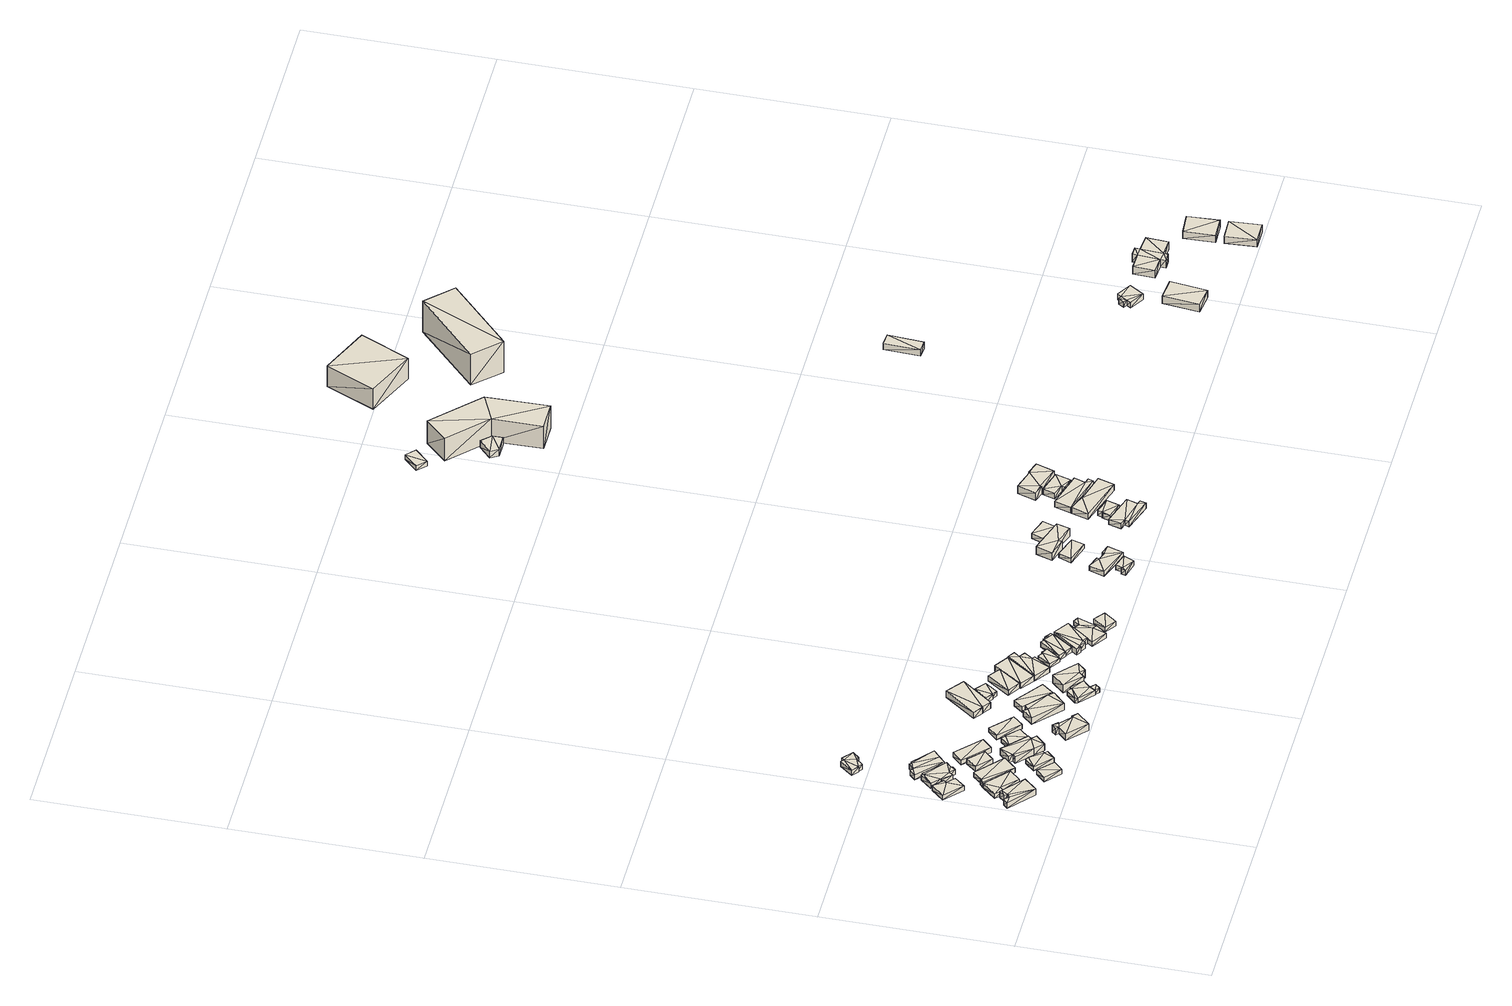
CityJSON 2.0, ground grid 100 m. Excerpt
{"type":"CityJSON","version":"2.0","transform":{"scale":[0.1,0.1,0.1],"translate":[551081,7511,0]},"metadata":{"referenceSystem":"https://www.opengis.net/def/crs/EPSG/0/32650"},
"CityObjects":{
"building1":{"type":"Building","attributes":{"level_0":50,"level_1":0,"uuid_bgn":"143"},"geometry":[{"type":"Solid","lod":"1","boundaries":[[[[0,1,2]],[[1,3,4]],[[0,3,1]],[[3,5,4]],[[6,0,2]],[[6,7,0]],[[7,6,8]],[[9,10,11]],[[10,12,13]],[[9,12,10]],[[12,14,13]],[[15,9,11]],[[15,16,9]],[[16,15,17]],[[4,5,13]],[[5,14,13]],[[5,3,14]],[[3,12,14]],[[3,0,12]],[[0,9,12]],[[0,7,9]],[[7,16,9]],[[7,8,16]],[[8,17,16]],[[8,6,17]],[[6,15,17]],[[6,2,15]],[[2,11,15]],[[2,1,11]],[[1,10,11]],[[1,4,10]],[[4,13,10]]]],"semantics":{"surfaces":[{"type":"RoofSurface"},{"type":"GroundSurface"},{"type":"WallSurface"}],"values":[[0,1,2,2,2,2,2,2,2,2,2,2,2,2,2,2,2,2,2,2,2,2,2,2,2,2,2,2,2,2,2,2]]}}]},
"building2":{"type":"Building","attributes":{"level_0":105,"level_1":0,"uuid_bgn":"193"},"geometry":[{"type":"Solid","lod":"1","boundaries":[[[[18,19,20]],[[21,18,20]],[[18,21,22]],[[18,23,19]],[[24,25,26]],[[27,24,26]],[[24,27,28]],[[24,29,25]],[[20,19,26]],[[19,25,26]],[[19,23,25]],[[23,29,25]],[[23,18,29]],[[18,24,29]],[[18,22,24]],[[22,28,24]],[[22,21,28]],[[21,27,28]],[[21,20,27]],[[20,26,27]]]],"semantics":{"surfaces":[{"type":"RoofSurface"},{"type":"GroundSurface"},{"type":"WallSurface"}],"values":[[0,1,2,2,2,2,2,2,2,2,2,2,2,2,2,2,2,2,2,2]]}}]},
"building3":{"type":"Building","attributes":{"level_0":51,"level_1":0,"uuid_bgn":"144"},"geometry":[{"type":"Solid","lod":"1","boundaries":[[[[30,31,32]],[[31,30,33]],[[30,34,33]],[[35,30,32]],[[36,37,38]],[[37,36,39]],[[36,40,39]],[[41,36,38]],[[32,31,38]],[[31,37,38]],[[31,33,37]],[[33,39,37]],[[33,34,39]],[[34,40,39]],[[34,30,40]],[[30,36,40]],[[30,35,36]],[[35,41,36]],[[35,32,41]],[[32,38,41]]]],"semantics":{"surfaces":[{"type":"RoofSurface"},{"type":"GroundSurface"},{"type":"WallSurface"}],"values":[[0,1,2,2,2,2,2,2,2,2,2,2,2,2,2,2,2,2,2,2]]}}]},
"building4":{"type":"Building","attributes":{"level_0":60,"level_1":0,"uuid_bgn":"152"},"geometry":[{"type":"Solid","lod":"1","boundaries":[[[[42,43,44]],[[43,42,45]],[[46,47,48]],[[47,46,49]],[[44,43,48]],[[43,47,48]],[[43,45,47]],[[45,49,47]],[[45,42,49]],[[42,46,49]],[[42,44,46]],[[44,48,46]]]],"semantics":{"surfaces":[{"type":"RoofSurface"},{"type":"GroundSurface"},{"type":"WallSurface"}],"values":[[0,1,2,2,2,2,2,2,2,2,2,2]]}}]},
"building5":{"type":"Building","attributes":{"level_0":106,"level_1":0,"uuid_bgn":"194"},"geometry":[{"type":"Solid","lod":"1","boundaries":[[[[50,51,52]],[[53,50,52]],[[54,50,55]],[[50,56,55]],[[56,50,53]],[[57,56,53]],[[58,56,59]],[[60,58,59]],[[56,58,55]],[[61,57,53]],[[62,63,64]],[[65,62,64]],[[66,62,67]],[[62,68,67]],[[68,62,65]],[[69,68,65]],[[70,68,71]],[[72,70,71]],[[68,70,67]],[[73,69,65]],[[52,51,64]],[[51,63,64]],[[51,50,63]],[[50,62,63]],[[50,54,62]],[[54,66,62]],[[54,55,66]],[[55,67,66]],[[55,58,67]],[[58,70,67]],[[58,60,70]],[[60,72,70]],[[60,59,72]],[[59,71,72]],[[59,56,71]],[[56,68,71]],[[56,57,68]],[[57,69,68]],[[57,61,69]],[[61,73,69]],[[61,53,73]],[[53,65,73]],[[53,52,65]],[[52,64,65]]]],"semantics":{"surfaces":[{"type":"RoofSurface"},{"type":"GroundSurface"},{"type":"WallSurface"}],"values":[[0,1,2,2,2,2,2,2,2,2,2,2,2,2,2,2,2,2,2,2,2,2,2,2,2,2,2,2,2,2,2,2,2,2,2,2,2,2,2,2,2,2,2,2]]}}]},
"building6":{"type":"Building","attributes":{"level_0":52,"level_1":0,"uuid_bgn":"145"},"geometry":[{"type":"Solid","lod":"1","boundaries":[[[[74,75,76]],[[75,74,77]],[[78,75,77]],[[75,79,76]],[[80,81,82]],[[81,80,83]],[[84,81,83]],[[81,85,82]],[[76,79,82]],[[79,85,82]],[[79,75,85]],[[75,81,85]],[[75,78,81]],[[78,84,81]],[[78,77,84]],[[77,83,84]],[[77,74,83]],[[74,80,83]],[[74,76,80]],[[76,82,80]]]],"semantics":{"surfaces":[{"type":"RoofSurface"},{"type":"GroundSurface"},{"type":"WallSurface"}],"values":[[0,1,2,2,2,2,2,2,2,2,2,2,2,2,2,2,2,2,2,2]]}}]},
"building7":{"type":"Building","attributes":{"level_0":107,"level_1":0,"uuid_bgn":"195"},"geometry":[{"type":"Solid","lod":"1","boundaries":[[[[86,87,88]],[[89,90,91]],[[90,87,86]],[[87,90,89]],[[92,89,91]],[[93,87,89]],[[87,94,88]],[[95,96,97]],[[98,99,100]],[[99,96,95]],[[96,99,98]],[[101,98,100]],[[102,96,98]],[[96,103,97]],[[88,94,97]],[[94,103,97]],[[94,87,103]],[[87,96,103]],[[87,93,96]],[[93,102,96]],[[93,89,102]],[[89,98,102]],[[89,92,98]],[[92,101,98]],[[92,91,101]],[[91,100,101]],[[91,90,100]],[[90,99,100]],[[90,86,99]],[[86,95,99]],[[86,88,95]],[[88,97,95]]]],"semantics":{"surfaces":[{"type":"RoofSurface"},{"type":"GroundSurface"},{"type":"WallSurface"}],"values":[[0,1,2,2,2,2,2,2,2,2,2,2,2,2,2,2,2,2,2,2,2,2,2,2,2,2,2,2,2,2,2,2]]}}]},
"building8":{"type":"Building","attributes":{"level_0":61,"level_1":0,"uuid_bgn":"153"},"geometry":[{"type":"Solid","lod":"1","boundaries":[[[[104,105,106]],[[105,104,107]],[[108,109,105]],[[109,110,106]],[[105,109,106]],[[111,112,113]],[[112,111,114]],[[115,116,112]],[[116,117,113]],[[112,116,113]],[[106,110,113]],[[110,117,113]],[[110,109,117]],[[109,116,117]],[[109,108,116]],[[108,115,116]],[[108,105,115]],[[105,112,115]],[[105,107,112]],[[107,114,112]],[[107,104,114]],[[104,111,114]],[[104,106,111]],[[106,113,111]]]],"semantics":{"surfaces":[{"type":"RoofSurface"},{"type":"GroundSurface"},{"type":"WallSurface"}],"values":[[0,1,2,2,2,2,2,2,2,2,2,2,2,2,2,2,2,2,2,2,2,2,2,2]]}}]},
"building9":{"type":"Building","attributes":{"level_0":83,"level_1":0,"uuid_bgn":"173"},"geometry":[{"type":"Solid","lod":"1","boundaries":[[[[118,119,120]],[[121,118,120]],[[122,123,124]],[[125,122,124]],[[120,119,124]],[[119,123,124]],[[119,118,123]],[[118,122,123]],[[118,121,122]],[[121,125,122]],[[121,120,125]],[[120,124,125]]]],"semantics":{"surfaces":[{"type":"RoofSurface"},{"type":"GroundSurface"},{"type":"WallSurface"}],"values":[[0,1,2,2,2,2,2,2,2,2,2,2]]}}]},
"building10":{"type":"Building","attributes":{"level_0":130,"level_1":0,"uuid_bgn":"215"},"geometry":[{"type":"Solid","lod":"1","boundaries":[[[[126,127,128]],[[127,129,128]],[[127,130,131]],[[129,132,128]],[[127,133,129]],[[133,127,131]],[[134,133,131]],[[133,135,129]],[[136,137,138]],[[137,139,138]],[[137,140,141]],[[139,142,138]],[[137,143,139]],[[143,137,141]],[[144,143,141]],[[143,145,139]],[[131,130,141]],[[130,140,141]],[[130,127,140]],[[127,137,140]],[[127,126,137]],[[126,136,137]],[[126,128,136]],[[128,138,136]],[[128,132,138]],[[132,142,138]],[[132,129,142]],[[129,139,142]],[[129,135,139]],[[135,145,139]],[[135,133,145]],[[133,143,145]],[[133,134,143]],[[134,144,143]],[[134,131,144]],[[131,141,144]]]],"semantics":{"surfaces":[{"type":"RoofSurface"},{"type":"GroundSurface"},{"type":"WallSurface"}],"values":[[0,1,2,2,2,2,2,2,2,2,2,2,2,2,2,2,2,2,2,2,2,2,2,2,2,2,2,2,2,2,2,2,2,2,2,2]]}}]},
"building11":{"type":"Building","attributes":{"level_0":62,"level_1":0,"uuid_bgn":"154"},"geometry":[{"type":"Solid","lod":"1","boundaries":[[[[146,147,148]],[[146,149,150]],[[146,151,147]],[[152,146,150]],[[152,151,146]],[[152,150,153]],[[152,154,151]],[[155,156,157]],[[155,158,159]],[[155,160,156]],[[161,155,159]],[[161,160,155]],[[161,159,162]],[[161,163,160]],[[153,150,162]],[[150,159,162]],[[150,149,159]],[[149,158,159]],[[149,146,158]],[[146,155,158]],[[146,148,155]],[[148,157,155]],[[148,147,157]],[[147,156,157]],[[147,151,156]],[[151,160,156]],[[151,154,160]],[[154,163,160]],[[154,152,163]],[[152,161,163]],[[152,153,161]],[[153,162,161]]]],"semantics":{"surfaces":[{"type":"RoofSurface"},{"type":"GroundSurface"},{"type":"WallSurface"}],"values":[[0,1,2,2,2,2,2,2,2,2,2,2,2,2,2,2,2,2,2,2,2,2,2,2,2,2,2,2,2,2,2,2]]}}]},
"building12":{"type":"Building","attributes":{"level_0":84,"level_1":0,"uuid_bgn":"174"},"geometry":[{"type":"Solid","lod":"1","boundaries":[[[[164,165,166]],[[165,167,166]],[[168,169,170]],[[169,171,170]],[[166,167,170]],[[167,171,170]],[[167,165,171]],[[165,169,171]],[[165,164,169]],[[164,168,169]],[[164,166,168]],[[166,170,168]]]],"semantics":{"surfaces":[{"type":"RoofSurface"},{"type":"GroundSurface"},{"type":"WallSurface"}],"values":[[0,1,2,2,2,2,2,2,2,2,2,2]]}}]},
"building13":{"type":"Building","attributes":{"level_0":85,"level_1":0,"uuid_bgn":"175"},"geometry":[{"type":"Solid","lod":"1","boundaries":[[[[172,173,174]],[[173,172,175]],[[173,176,174]],[[177,173,175]],[[178,179,180]],[[179,178,181]],[[179,182,180]],[[183,179,181]],[[174,176,180]],[[176,182,180]],[[176,173,182]],[[173,179,182]],[[173,177,179]],[[177,183,179]],[[177,175,183]],[[175,181,183]],[[175,172,181]],[[172,178,181]],[[172,174,178]],[[174,180,178]]]],"semantics":{"surfaces":[{"type":"RoofSurface"},{"type":"GroundSurface"},{"type":"WallSurface"}],"values":[[0,1,2,2,2,2,2,2,2,2,2,2,2,2,2,2,2,2,2,2]]}}]},
"building14":{"type":"Building","attributes":{"level_0":55,"level_1":0,"uuid_bgn":"148"},"geometry":[{"type":"Solid","lod":"1","boundaries":[[[[184,185,186]],[[187,184,186]],[[185,188,186]],[[184,189,185]],[[189,184,190]],[[191,189,190]],[[189,191,192]],[[193,189,192]],[[194,195,196]],[[197,194,196]],[[195,198,196]],[[194,199,195]],[[199,194,200]],[[201,199,200]],[[199,201,202]],[[203,199,202]],[[190,184,200]],[[184,194,200]],[[184,187,194]],[[187,197,194]],[[187,186,197]],[[186,196,197]],[[186,188,196]],[[188,198,196]],[[188,185,198]],[[185,195,198]],[[185,189,195]],[[189,199,195]],[[189,193,199]],[[193,203,199]],[[193,192,203]],[[192,202,203]],[[192,191,202]],[[191,201,202]],[[191,190,201]],[[190,200,201]]]],"semantics":{"surfaces":[{"type":"RoofSurface"},{"type":"GroundSurface"},{"type":"WallSurface"}],"values":[[0,1,2,2,2,2,2,2,2,2,2,2,2,2,2,2,2,2,2,2,2,2,2,2,2,2,2,2,2,2,2,2,2,2,2,2]]}}]},
"building15":{"type":"Building","attributes":{"level_0":86,"level_1":0,"uuid_bgn":"176"},"geometry":[{"type":"Solid","lod":"1","boundaries":[[[[204,205,206]],[[205,207,206]],[[208,209,210]],[[209,211,210]],[[206,207,210]],[[207,211,210]],[[207,205,211]],[[205,209,211]],[[205,204,209]],[[204,208,209]],[[204,206,208]],[[206,210,208]]]],"semantics":{"surfaces":[{"type":"RoofSurface"},{"type":"GroundSurface"},{"type":"WallSurface"}],"values":[[0,1,2,2,2,2,2,2,2,2,2,2]]}}]},
"building16":{"type":"Building","attributes":{"level_0":56,"level_1":0,"uuid_bgn":"149"},"geometry":[{"type":"Solid","lod":"1","boundaries":[[[[212,213,214]],[[215,212,216]],[[215,213,212]],[[215,217,213]],[[213,218,214]],[[219,220,221]],[[222,219,223]],[[222,220,219]],[[222,224,220]],[[220,225,221]],[[214,218,221]],[[218,225,221]],[[218,213,225]],[[213,220,225]],[[213,217,220]],[[217,224,220]],[[217,215,224]],[[215,222,224]],[[215,216,222]],[[216,223,222]],[[216,212,223]],[[212,219,223]],[[212,214,219]],[[214,221,219]]]],"semantics":{"surfaces":[{"type":"RoofSurface"},{"type":"GroundSurface"},{"type":"WallSurface"}],"values":[[0,1,2,2,2,2,2,2,2,2,2,2,2,2,2,2,2,2,2,2,2,2,2,2]]}}]},
"building17":{"type":"Building","attributes":{"level_0":58,"level_1":0,"uuid_bgn":"150"},"geometry":[{"type":"Solid","lod":"1","boundaries":[[[[226,227,228]],[[227,226,229]],[[230,231,232]],[[231,230,233]],[[228,227,232]],[[227,231,232]],[[227,229,231]],[[229,233,231]],[[229,226,233]],[[226,230,233]],[[226,228,230]],[[228,232,230]]]],"semantics":{"surfaces":[{"type":"RoofSurface"},{"type":"GroundSurface"},{"type":"WallSurface"}],"values":[[0,1,2,2,2,2,2,2,2,2,2,2]]}}]},
"building18":{"type":"Building","attributes":{"level_0":237,"level_1":0,"uuid_bgn":"89"},"geometry":[{"type":"Solid","lod":"1","boundaries":[[[[234,235,236]],[[235,234,237]],[[234,238,237]],[[239,234,236]],[[240,241,242]],[[241,240,243]],[[240,244,243]],[[245,240,242]],[[236,235,242]],[[235,241,242]],[[235,237,241]],[[237,243,241]],[[237,238,243]],[[238,244,243]],[[238,234,244]],[[234,240,244]],[[234,239,240]],[[239,245,240]],[[239,236,245]],[[236,242,245]]]],"semantics":{"surfaces":[{"type":"RoofSurface"},{"type":"GroundSurface"},{"type":"WallSurface"}],"values":[[0,1,2,2,2,2,2,2,2,2,2,2,2,2,2,2,2,2,2,2]]}}]},
"building19":{"type":"Building","attributes":{"level_0":63,"level_1":0,"uuid_bgn":"155"},"geometry":[{"type":"Solid","lod":"1","boundaries":[[[[246,247,248]],[[249,246,248]],[[246,250,251]],[[252,253,247]],[[253,254,247]],[[254,253,255]],[[256,246,251]],[[246,256,247]],[[256,252,247]],[[257,258,259]],[[260,257,259]],[[257,261,262]],[[263,264,258]],[[264,265,258]],[[265,264,266]],[[267,257,262]],[[257,267,258]],[[267,263,258]],[[256,251,267]],[[251,262,267]],[[251,250,262]],[[250,261,262]],[[250,246,261]],[[246,257,261]],[[246,249,257]],[[249,260,257]],[[249,248,260]],[[248,259,260]],[[248,247,259]],[[247,258,259]],[[247,254,258]],[[254,265,258]],[[254,255,265]],[[255,266,265]],[[255,253,266]],[[253,264,266]],[[253,252,264]],[[252,263,264]],[[252,256,263]],[[256,267,263]]]],"semantics":{"surfaces":[{"type":"RoofSurface"},{"type":"GroundSurface"},{"type":"WallSurface"}],"values":[[0,1,2,2,2,2,2,2,2,2,2,2,2,2,2,2,2,2,2,2,2,2,2,2,2,2,2,2,2,2,2,2,2,2,2,2,2,2,2,2]]}}]},
"building20":{"type":"Building","attributes":{"level_0":149,"level_1":0,"uuid_bgn":"232"},"geometry":[{"type":"Solid","lod":"1","boundaries":[[[[268,269,270]],[[269,268,271]],[[268,272,271]],[[273,268,270]],[[274,275,276]],[[275,274,277]],[[274,278,277]],[[279,274,276]],[[269,271,275]],[[271,277,275]],[[271,272,277]],[[272,278,277]],[[272,268,278]],[[268,274,278]],[[268,273,274]],[[273,279,274]],[[273,270,279]],[[270,276,279]],[[270,269,276]],[[269,275,276]]]],"semantics":{"surfaces":[{"type":"RoofSurface"},{"type":"GroundSurface"},{"type":"WallSurface"}],"values":[[0,1,2,2,2,2,2,2,2,2,2,2,2,2,2,2,2,2,2,2]]}}]},
"building21":{"type":"Building","attributes":{"level_0":70,"level_1":0,"uuid_bgn":"161"},"geometry":[{"type":"Solid","lod":"1","boundaries":[[[[280,281,282]],[[283,280,282]],[[284,285,286]],[[287,284,286]],[[282,281,286]],[[281,285,286]],[[281,280,285]],[[280,284,285]],[[280,283,284]],[[283,287,284]],[[283,282,287]],[[282,286,287]]]],"semantics":{"surfaces":[{"type":"RoofSurface"},{"type":"GroundSurface"},{"type":"WallSurface"}],"values":[[0,1,2,2,2,2,2,2,2,2,2,2]]}}]},
"building22":{"type":"Building","attributes":{"level_0":64,"level_1":0,"uuid_bgn":"156"},"geometry":[{"type":"Solid","lod":"1","boundaries":[[[[288,289,290]],[[289,288,291]],[[288,292,291]],[[293,288,290]],[[294,295,296]],[[295,294,297]],[[294,298,297]],[[299,294,296]],[[290,289,296]],[[289,295,296]],[[289,291,295]],[[291,297,295]],[[291,292,297]],[[292,298,297]],[[292,288,298]],[[288,294,298]],[[288,293,294]],[[293,299,294]],[[293,290,299]],[[290,296,299]]]],"semantics":{"surfaces":[{"type":"RoofSurface"},{"type":"GroundSurface"},{"type":"WallSurface"}],"values":[[0,1,2,2,2,2,2,2,2,2,2,2,2,2,2,2,2,2,2,2]]}}]},
"building23":{"type":"Building","attributes":{"level_0":71,"level_1":0,"uuid_bgn":"162"},"geometry":[{"type":"Solid","lod":"1","boundaries":[[[[300,301,302]],[[303,300,302]],[[304,305,306]],[[307,304,306]],[[301,300,305]],[[300,304,305]],[[300,303,304]],[[303,307,304]],[[303,302,307]],[[302,306,307]],[[302,301,306]],[[301,305,306]]]],"semantics":{"surfaces":[{"type":"RoofSurface"},{"type":"GroundSurface"},{"type":"WallSurface"}],"values":[[0,1,2,2,2,2,2,2,2,2,2,2]]}}]},
"building24":{"type":"Building","attributes":{"level_0":72,"level_1":0,"uuid_bgn":"163"},"geometry":[{"type":"Solid","lod":"1","boundaries":[[[[308,309,310]],[[311,309,308]],[[312,309,313]],[[312,314,315]],[[312,315,310]],[[309,312,310]],[[316,317,318]],[[319,317,316]],[[320,317,321]],[[320,322,323]],[[320,323,318]],[[317,320,318]],[[315,314,323]],[[314,322,323]],[[314,312,322]],[[312,320,322]],[[312,313,320]],[[313,321,320]],[[313,309,321]],[[309,317,321]],[[309,311,317]],[[311,319,317]],[[311,308,319]],[[308,316,319]],[[308,310,316]],[[310,318,316]],[[310,315,318]],[[315,323,318]]]],"semantics":{"surfaces":[{"type":"RoofSurface"},{"type":"GroundSurface"},{"type":"WallSurface"}],"values":[[0,1,2,2,2,2,2,2,2,2,2,2,2,2,2,2,2,2,2,2,2,2,2,2,2,2,2,2]]}}]},
"building25":{"type":"Building","attributes":{"level_0":73,"level_1":0,"uuid_bgn":"164"},"geometry":[{"type":"Solid","lod":"1","boundaries":[[[[324,325,326]],[[325,324,327]],[[328,325,327]],[[325,329,326]],[[330,331,332]],[[331,330,333]],[[334,331,333]],[[331,335,332]],[[326,329,332]],[[329,335,332]],[[329,325,335]],[[325,331,335]],[[325,328,331]],[[328,334,331]],[[328,327,334]],[[327,333,334]],[[327,324,333]],[[324,330,333]],[[324,326,330]],[[326,332,330]]]],"semantics":{"surfaces":[{"type":"RoofSurface"},{"type":"GroundSurface"},{"type":"WallSurface"}],"values":[[0,1,2,2,2,2,2,2,2,2,2,2,2,2,2,2,2,2,2,2]]}}]},
"building26":{"type":"Building","attributes":{"level_0":74,"level_1":0,"uuid_bgn":"165"},"geometry":[{"type":"Solid","lod":"1","boundaries":[[[[336,337,338]],[[339,336,340]],[[336,339,337]],[[341,336,338]],[[342,339,340]],[[337,343,338]],[[339,344,337]],[[344,339,345]],[[346,344,345]],[[344,347,337]],[[348,349,350]],[[351,348,352]],[[348,351,349]],[[353,348,350]],[[354,351,352]],[[349,355,350]],[[351,356,349]],[[356,351,357]],[[358,356,357]],[[356,359,349]],[[338,343,350]],[[343,355,350]],[[343,337,355]],[[337,349,355]],[[337,347,349]],[[347,359,349]],[[347,344,359]],[[344,356,359]],[[344,346,356]],[[346,358,356]],[[346,345,358]],[[345,357,358]],[[345,339,357]],[[339,351,357]],[[339,342,351]],[[342,354,351]],[[342,340,354]],[[340,352,354]],[[340,336,352]],[[336,348,352]],[[336,341,348]],[[341,353,348]],[[341,338,353]],[[338,350,353]]]],"semantics":{"surfaces":[{"type":"RoofSurface"},{"type":"GroundSurface"},{"type":"WallSurface"}],"values":[[0,1,2,2,2,2,2,2,2,2,2,2,2,2,2,2,2,2,2,2,2,2,2,2,2,2,2,2,2,2,2,2,2,2,2,2,2,2,2,2,2,2,2,2]]}}]},
"building27":{"type":"Building","attributes":{"level_0":75,"level_1":0,"uuid_bgn":"166"},"geometry":[{"type":"Solid","lod":"1","boundaries":[[[[360,361,362]],[[363,360,364]],[[363,361,360]],[[361,365,362]],[[363,366,361]],[[367,363,364]],[[368,369,370]],[[371,368,372]],[[371,369,368]],[[369,373,370]],[[371,374,369]],[[375,371,372]],[[364,360,372]],[[360,368,372]],[[360,362,368]],[[362,370,368]],[[362,365,370]],[[365,373,370]],[[365,361,373]],[[361,369,373]],[[361,366,369]],[[366,374,369]],[[366,363,374]],[[363,371,374]],[[363,367,371]],[[367,375,371]],[[367,364,375]],[[364,372,375]]]],"semantics":{"surfaces":[{"type":"RoofSurface"},{"type":"GroundSurface"},{"type":"WallSurface"}],"values":[[0,1,2,2,2,2,2,2,2,2,2,2,2,2,2,2,2,2,2,2,2,2,2,2,2,2,2,2]]}}]},
"building28":{"type":"Building","attributes":{"level_0":122,"level_1":0,"uuid_bgn":"208"},"geometry":[{"type":"MultiSurface","lod":"1","boundaries":[[[376,377,378]],[[377,379,378]],[[380,377,376]],[[381,379,377]],[[381,380,382]],[[380,381,377]],[[383,381,382]],[[384,385,386]],[[385,387,386]],[[388,385,384]],[[389,387,385]],[[389,388,390]],[[388,389,385]],[[391,389,390]],[[378,379,386]],[[379,387,386]],[[379,381,387]],[[381,389,387]],[[381,383,389]],[[383,391,389]],[[383,382,391]],[[382,390,391]],[[382,377,390]],[[377,385,390]],[[377,380,385]],[[380,388,385]],[[380,376,388]],[[376,384,388]],[[376,378,384]],[[378,386,384]]],"semantics":{"surfaces":[{"type":"RoofSurface"},{"type":"GroundSurface"},{"type":"WallSurface"}],"values":[0,1,2,2,2,2,2,2,2,2,2,2,2,2,2,2,2,2,2,2,2,2,2,2,2,2,2,2,2,2]}}]},
"building29":{"type":"Building","attributes":{"level_0":123,"level_1":0,"uuid_bgn":"209"},"geometry":[{"type":"Solid","lod":"1","boundaries":[[[[392,393,394]],[[395,392,394]],[[396,397,398]],[[399,396,398]],[[394,393,398]],[[393,397,398]],[[393,392,397]],[[392,396,397]],[[392,395,396]],[[395,399,396]],[[395,394,399]],[[394,398,399]]]],"semantics":{"surfaces":[{"type":"RoofSurface"},{"type":"GroundSurface"},{"type":"WallSurface"}],"values":[[0,1,2,2,2,2,2,2,2,2,2,2]]}}]},
"building30":{"type":"Building","attributes":{"level_0":126,"level_1":0,"uuid_bgn":"211"},"geometry":[{"type":"Solid","lod":"1","boundaries":[[[[400,401,402]],[[401,403,402]],[[403,401,404]],[[401,405,404]],[[406,407,408]],[[407,409,408]],[[409,407,410]],[[407,411,410]],[[405,401,411]],[[401,407,411]],[[401,400,407]],[[400,406,407]],[[400,402,406]],[[402,408,406]],[[402,403,408]],[[403,409,408]],[[403,404,409]],[[404,410,409]],[[404,405,410]],[[405,411,410]]]],"semantics":{"surfaces":[{"type":"RoofSurface"},{"type":"GroundSurface"},{"type":"WallSurface"}],"values":[[0,1,2,2,2,2,2,2,2,2,2,2,2,2,2,2,2,2,2,2]]}}]},
"building31":{"type":"Building","attributes":{"level_0":76,"level_1":0,"uuid_bgn":"167"},"geometry":[{"type":"Solid","lod":"1","boundaries":[[[[412,413,414]],[[413,415,414]],[[416,412,417]],[[416,413,412]],[[413,418,415]],[[419,416,417]],[[420,421,422]],[[421,423,422]],[[424,420,425]],[[424,421,420]],[[421,426,423]],[[427,424,425]],[[415,418,423]],[[418,426,423]],[[418,413,426]],[[413,421,426]],[[413,416,421]],[[416,424,421]],[[416,419,424]],[[419,427,424]],[[419,417,427]],[[417,425,427]],[[417,412,425]],[[412,420,425]],[[412,414,420]],[[414,422,420]],[[414,415,422]],[[415,423,422]]]],"semantics":{"surfaces":[{"type":"RoofSurface"},{"type":"GroundSurface"},{"type":"WallSurface"}],"values":[[0,1,2,2,2,2,2,2,2,2,2,2,2,2,2,2,2,2,2,2,2,2,2,2,2,2,2,2]]}}]},
"building32":{"type":"Building","attributes":{"level_0":119,"level_1":0,"uuid_bgn":"205"},"geometry":[{"type":"Solid","lod":"1","boundaries":[[[[428,429,430]],[[429,431,430]],[[432,433,434]],[[433,435,434]],[[431,429,435]],[[429,433,435]],[[429,428,433]],[[428,432,433]],[[428,430,432]],[[430,434,432]],[[430,431,434]],[[431,435,434]]]],"semantics":{"surfaces":[{"type":"RoofSurface"},{"type":"GroundSurface"},{"type":"WallSurface"}],"values":[[0,1,2,2,2,2,2,2,2,2,2,2]]}}]},
"building33":{"type":"Building","attributes":{"level_0":120,"level_1":0,"uuid_bgn":"206"},"geometry":[{"type":"Solid","lod":"1","boundaries":[[[[436,437,438]],[[437,436,439]],[[436,440,439]],[[441,436,438]],[[442,443,444]],[[443,442,445]],[[442,446,445]],[[447,442,444]],[[437,439,443]],[[439,445,443]],[[439,440,445]],[[440,446,445]],[[440,436,446]],[[436,442,446]],[[436,441,442]],[[441,447,442]],[[441,438,447]],[[438,444,447]],[[438,437,444]],[[437,443,444]]]],"semantics":{"surfaces":[{"type":"RoofSurface"},{"type":"GroundSurface"},{"type":"WallSurface"}],"values":[[0,1,2,2,2,2,2,2,2,2,2,2,2,2,2,2,2,2,2,2]]}}]},
"building34":{"type":"Building","attributes":{"level_0":121,"level_1":0,"uuid_bgn":"207"},"geometry":[{"type":"Solid","lod":"1","boundaries":[[[[448,449,450]],[[449,448,451]],[[452,453,454]],[[453,452,455]],[[449,451,453]],[[451,455,453]],[[451,448,455]],[[448,452,455]],[[448,450,452]],[[450,454,452]],[[450,449,454]],[[449,453,454]]]],"semantics":{"surfaces":[{"type":"RoofSurface"},{"type":"GroundSurface"},{"type":"WallSurface"}],"values":[[0,1,2,2,2,2,2,2,2,2,2,2]]}}]},
"building35":{"type":"Building","attributes":{"level_0":133,"level_1":0,"uuid_bgn":"218"},"geometry":[{"type":"Solid","lod":"1","boundaries":[[[[456,457,458]],[[456,459,457]],[[460,459,456]],[[460,461,462]],[[460,463,461]],[[463,460,456]],[[464,465,466]],[[464,467,465]],[[468,467,464]],[[468,469,470]],[[468,471,469]],[[471,468,464]],[[457,459,465]],[[459,467,465]],[[459,460,467]],[[460,468,467]],[[460,462,468]],[[462,470,468]],[[462,461,470]],[[461,469,470]],[[461,463,469]],[[463,471,469]],[[463,456,471]],[[456,464,471]],[[456,458,464]],[[458,466,464]],[[458,457,466]],[[457,465,466]]]],"semantics":{"surfaces":[{"type":"RoofSurface"},{"type":"GroundSurface"},{"type":"WallSurface"}],"values":[[0,1,2,2,2,2,2,2,2,2,2,2,2,2,2,2,2,2,2,2,2,2,2,2,2,2,2,2]]}}]},
"building36":{"type":"Building","attributes":{"level_0":134,"level_1":0,"uuid_bgn":"219"},"geometry":[{"type":"Solid","lod":"1","boundaries":[[[[472,473,474]],[[473,472,475]],[[476,473,475]],[[473,477,474]],[[478,479,480]],[[479,478,481]],[[482,479,481]],[[479,483,480]],[[477,473,483]],[[473,479,483]],[[473,476,479]],[[476,482,479]],[[476,475,482]],[[475,481,482]],[[475,472,481]],[[472,478,481]],[[472,474,478]],[[474,480,478]],[[474,477,480]],[[477,483,480]]]],"semantics":{"surfaces":[{"type":"RoofSurface"},{"type":"GroundSurface"},{"type":"WallSurface"}],"values":[[0,1,2,2,2,2,2,2,2,2,2,2,2,2,2,2,2,2,2,2]]}}]},
"building37":{"type":"Building","attributes":{"level_0":136,"level_1":0,"uuid_bgn":"220"},"geometry":[{"type":"Solid","lod":"1","boundaries":[[[[484,485,486]],[[487,484,486]],[[484,487,488]],[[484,489,485]],[[490,491,492]],[[493,490,492]],[[490,493,494]],[[490,495,491]],[[485,489,491]],[[489,495,491]],[[489,484,495]],[[484,490,495]],[[484,488,490]],[[488,494,490]],[[488,487,494]],[[487,493,494]],[[487,486,493]],[[486,492,493]],[[486,485,492]],[[485,491,492]]]],"semantics":{"surfaces":[{"type":"RoofSurface"},{"type":"GroundSurface"},{"type":"WallSurface"}],"values":[[0,1,2,2,2,2,2,2,2,2,2,2,2,2,2,2,2,2,2,2]]}}]},
"building38":{"type":"Building","attributes":{"level_0":137,"level_1":0,"uuid_bgn":"221"},"geometry":[{"type":"Solid","lod":"1","boundaries":[[[[496,497,498]],[[499,496,498]],[[496,499,500]],[[496,501,497]],[[502,503,504]],[[505,502,504]],[[502,505,506]],[[502,507,503]],[[497,501,503]],[[501,507,503]],[[501,496,507]],[[496,502,507]],[[496,500,502]],[[500,506,502]],[[500,499,506]],[[499,505,506]],[[499,498,505]],[[498,504,505]],[[498,497,504]],[[497,503,504]]]],"semantics":{"surfaces":[{"type":"RoofSurface"},{"type":"GroundSurface"},{"type":"WallSurface"}],"values":[[0,1,2,2,2,2,2,2,2,2,2,2,2,2,2,2,2,2,2,2]]}}]},
"building39":{"type":"Building","attributes":{"level_0":160,"level_1":0,"uuid_bgn":"242"},"geometry":[{"type":"Solid","lod":"1","boundaries":[[[[508,509,510]],[[508,511,512]],[[511,508,510]],[[508,513,509]],[[514,515,516]],[[514,517,518]],[[517,514,516]],[[514,519,515]],[[511,510,517]],[[510,516,517]],[[510,509,516]],[[509,515,516]],[[509,513,515]],[[513,519,515]],[[513,508,519]],[[508,514,519]],[[508,512,514]],[[512,518,514]],[[512,511,518]],[[511,517,518]]]],"semantics":{"surfaces":[{"type":"RoofSurface"},{"type":"GroundSurface"},{"type":"WallSurface"}],"values":[[0,1,2,2,2,2,2,2,2,2,2,2,2,2,2,2,2,2,2,2]]}}]},
"building40":{"type":"Building","attributes":{"level_0":144,"level_1":0,"uuid_bgn":"228"},"geometry":[{"type":"Solid","lod":"1","boundaries":[[[[520,521,522]],[[523,520,522]],[[524,521,520]],[[524,525,526]],[[524,520,525]],[[527,524,526]],[[528,529,530]],[[531,528,530]],[[532,529,528]],[[532,533,534]],[[532,528,533]],[[535,532,534]],[[525,520,533]],[[520,528,533]],[[520,523,528]],[[523,531,528]],[[523,522,531]],[[522,530,531]],[[522,521,530]],[[521,529,530]],[[521,524,529]],[[524,532,529]],[[524,527,532]],[[527,535,532]],[[527,526,535]],[[526,534,535]],[[526,525,534]],[[525,533,534]]]],"semantics":{"surfaces":[{"type":"RoofSurface"},{"type":"GroundSurface"},{"type":"WallSurface"}],"values":[[0,1,2,2,2,2,2,2,2,2,2,2,2,2,2,2,2,2,2,2,2,2,2,2,2,2,2,2]]}}]},
"building41":{"type":"Building","attributes":{"level_0":154,"level_1":0,"uuid_bgn":"237"},"geometry":[{"type":"Solid","lod":"1","boundaries":[[[[536,537,538]],[[537,536,539]],[[540,541,542]],[[541,540,543]],[[538,537,542]],[[537,541,542]],[[537,539,541]],[[539,543,541]],[[539,536,543]],[[536,540,543]],[[536,538,540]],[[538,542,540]]]],"semantics":{"surfaces":[{"type":"RoofSurface"},{"type":"GroundSurface"},{"type":"WallSurface"}],"values":[[0,1,2,2,2,2,2,2,2,2,2,2]]}}]},
"building42":{"type":"Building","attributes":{"level_0":156,"level_1":0,"uuid_bgn":"239"},"geometry":[{"type":"Solid","lod":"1","boundaries":[[[[544,545,546]],[[547,544,546]],[[547,548,544]],[[549,550,551]],[[552,549,551]],[[552,553,549]],[[545,544,550]],[[544,549,550]],[[544,548,549]],[[548,553,549]],[[548,547,553]],[[547,552,553]],[[547,546,552]],[[546,551,552]],[[546,545,551]],[[545,550,551]]]],"semantics":{"surfaces":[{"type":"RoofSurface"},{"type":"GroundSurface"},{"type":"WallSurface"}],"values":[[0,1,2,2,2,2,2,2,2,2,2,2,2,2,2,2]]}}]},
"building43":{"type":"Building","attributes":{"level_0":155,"level_1":0,"uuid_bgn":"238"},"geometry":[{"type":"Solid","lod":"1","boundaries":[[[[554,555,556]],[[554,557,555]],[[557,554,558]],[[554,559,558]],[[560,561,562]],[[560,563,561]],[[563,560,564]],[[560,565,564]],[[555,557,561]],[[557,563,561]],[[557,558,563]],[[558,564,563]],[[558,559,564]],[[559,565,564]],[[559,554,565]],[[554,560,565]],[[554,556,560]],[[556,562,560]],[[556,555,562]],[[555,561,562]]]],"semantics":{"surfaces":[{"type":"RoofSurface"},{"type":"GroundSurface"},{"type":"WallSurface"}],"values":[[0,1,2,2,2,2,2,2,2,2,2,2,2,2,2,2,2,2,2,2]]}}]},
"building44":{"type":"Building","attributes":{"level_0":152,"level_1":0,"uuid_bgn":"235"},"geometry":[{"type":"Solid","lod":"1","boundaries":[[[[566,567,568]],[[567,566,569]],[[570,571,572]],[[571,570,573]],[[567,569,571]],[[569,573,571]],[[569,566,573]],[[566,570,573]],[[566,568,570]],[[568,572,570]],[[568,567,572]],[[567,571,572]]]],"semantics":{"surfaces":[{"type":"RoofSurface"},{"type":"GroundSurface"},{"type":"WallSurface"}],"values":[[0,1,2,2,2,2,2,2,2,2,2,2]]}}]},
"building45":{"type":"Building","attributes":{"level_0":150,"level_1":0,"uuid_bgn":"233"},"geometry":[{"type":"Solid","lod":"1","boundaries":[[[[574,575,576]],[[577,574,576]],[[578,579,580]],[[581,578,580]],[[576,575,580]],[[575,579,580]],[[575,574,579]],[[574,578,579]],[[574,577,578]],[[577,581,578]],[[577,576,581]],[[576,580,581]]]],"semantics":{"surfaces":[{"type":"RoofSurface"},{"type":"GroundSurface"},{"type":"WallSurface"}],"values":[[0,1,2,2,2,2,2,2,2,2,2,2]]}}]},
"building46":{"type":"Building","attributes":{"level_0":153,"level_1":0,"uuid_bgn":"236"},"geometry":[{"type":"Solid","lod":"1","boundaries":[[[[582,583,584]],[[583,582,585]],[[586,587,588]],[[587,586,589]],[[584,583,588]],[[583,587,588]],[[583,585,587]],[[585,589,587]],[[585,582,589]],[[582,586,589]],[[582,584,586]],[[584,588,586]]]],"semantics":{"surfaces":[{"type":"RoofSurface"},{"type":"GroundSurface"},{"type":"WallSurface"}],"values":[[0,1,2,2,2,2,2,2,2,2,2,2]]}}]},
"building47":{"type":"Building","attributes":{"level_0":93,"level_1":0,"uuid_bgn":"182"},"geometry":[{"type":"Solid","lod":"1","boundaries":[[[[590,591,592]],[[591,590,593]],[[594,595,596]],[[595,594,597]],[[591,593,595]],[[593,597,595]],[[593,590,597]],[[590,594,597]],[[590,592,594]],[[592,596,594]],[[592,591,596]],[[591,595,596]]]],"semantics":{"surfaces":[{"type":"RoofSurface"},{"type":"GroundSurface"},{"type":"WallSurface"}],"values":[[0,1,2,2,2,2,2,2,2,2,2,2]]}}]},
"building48":{"type":"Building","attributes":{"level_0":139,"level_1":0,"uuid_bgn":"223"},"geometry":[{"type":"Solid","lod":"1","boundaries":[[[[598,599,600]],[[598,601,599]],[[602,598,600]],[[601,603,599]],[[601,604,605]],[[604,601,598]],[[606,607,608]],[[606,609,607]],[[610,606,608]],[[609,611,607]],[[609,612,613]],[[612,609,606]],[[604,598,612]],[[598,606,612]],[[598,602,606]],[[602,610,606]],[[602,600,610]],[[600,608,610]],[[600,599,608]],[[599,607,608]],[[599,603,607]],[[603,611,607]],[[603,601,611]],[[601,609,611]],[[601,605,609]],[[605,613,609]],[[605,604,613]],[[604,612,613]]]],"semantics":{"surfaces":[{"type":"RoofSurface"},{"type":"GroundSurface"},{"type":"WallSurface"}],"values":[[0,1,2,2,2,2,2,2,2,2,2,2,2,2,2,2,2,2,2,2,2,2,2,2,2,2,2,2]]}}]},
"building49":{"type":"Building","attributes":{"level_0":138,"level_1":0,"uuid_bgn":"222"},"geometry":[{"type":"Solid","lod":"1","boundaries":[[[[614,615,616]],[[617,618,619]],[[617,614,618]],[[618,620,619]],[[614,621,618]],[[617,622,614]],[[614,622,615]],[[622,623,624]],[[623,622,617]],[[621,625,618]],[[626,627,628]],[[629,630,631]],[[629,626,630]],[[630,632,631]],[[626,633,630]],[[629,634,626]],[[626,634,627]],[[634,635,636]],[[635,634,629]],[[633,637,630]],[[615,622,627]],[[622,634,627]],[[622,624,634]],[[624,636,634]],[[624,623,636]],[[623,635,636]],[[623,617,635]],[[617,629,635]],[[617,619,629]],[[619,631,629]],[[619,620,631]],[[620,632,631]],[[620,618,632]],[[618,630,632]],[[618,625,630]],[[625,637,630]],[[625,621,637]],[[621,633,637]],[[621,614,633]],[[614,626,633]],[[614,616,626]],[[616,628,626]],[[616,615,628]],[[615,627,628]]]],"semantics":{"surfaces":[{"type":"RoofSurface"},{"type":"GroundSurface"},{"type":"WallSurface"}],"values":[[0,1,2,2,2,2,2,2,2,2,2,2,2,2,2,2,2,2,2,2,2,2,2,2,2,2,2,2,2,2,2,2,2,2,2,2,2,2,2,2,2,2,2,2]]}}]},
"building50":{"type":"Building","attributes":{"level_0":95,"level_1":0,"uuid_bgn":"184"},"geometry":[{"type":"Solid","lod":"1","boundaries":[[[[638,639,640]],[[639,638,641]],[[642,643,644]],[[643,642,645]],[[640,639,644]],[[639,643,644]],[[639,641,643]],[[641,645,643]],[[641,638,645]],[[638,642,645]],[[638,640,642]],[[640,644,642]]]],"semantics":{"surfaces":[{"type":"RoofSurface"},{"type":"GroundSurface"},{"type":"WallSurface"}],"values":[[0,1,2,2,2,2,2,2,2,2,2,2]]}}]},
"building51":{"type":"Building","attributes":{"level_0":94,"level_1":0,"uuid_bgn":"183"},"geometry":[{"type":"Solid","lod":"1","boundaries":[[[[646,647,648]],[[649,646,648]],[[650,651,652]],[[653,650,652]],[[648,647,652]],[[647,651,652]],[[647,646,651]],[[646,650,651]],[[646,649,650]],[[649,653,650]],[[649,648,653]],[[648,652,653]]]],"semantics":{"surfaces":[{"type":"RoofSurface"},{"type":"GroundSurface"},{"type":"WallSurface"}],"values":[[0,1,2,2,2,2,2,2,2,2,2,2]]}}]}
},
"vertices":[
[78,283,0],[149,155,0],[211,225,0],[64,268,0],[16,271,0],[38,294,0],[103,318,0],[66,298,0],[91,326,0],[78,283,37],[149,155,37],[211,225,37],[64,268,37],[16,271,37],[38,294,37],[103,318,37],[66,298,37],[91,326,37],
[107,602,0],[68,663,0],[7,596,0],[101,509,0],[148,565,0],[119,616,0],[107,602,30],[68,663,30],[7,596,30],[101,509,30],[148,565,30],[119,616,30],
[130,331,0],[142,421,0],[77,348,0],[264,311,0],[213,254,0],[112,312,0],[130,331,29],[142,421,29],[77,348,29],[264,311,29],[213,254,29],[112,312,29],
[331,66,0],[301,187,0],[252,136,0],[378,112,0],[331,66,29],[301,187,29],[252,136,29],[378,112,29],
[140,725,0],[132,734,0],[81,675,0],[125,633,0],[147,732,0],[254,633,0],[184,603,0],[167,582,0],[226,605,0],[212,579,0],[228,597,0],[120,625,0],[140,725,32],[132,734,32],[81,675,32],[125,633,32],[147,732,32],[254,633,32],[184,603,32],[167,582,32],[226,605,32],[212,579,32],[228,597,32],[120,625,32],
[291,294,0],[168,435,0],[145,425,0],[351,360,0],[212,485,0],[164,441,0],[291,294,31],[168,435,31],[145,425,31],[351,360,31],[212,485,31],[164,441,31],
[255,645,0],[170,782,0],[125,764,0],[212,797,0],[284,675,0],[325,712,0],[217,803,0],[199,810,0],[154,796,0],[255,645,33],[170,782,33],[125,764,33],[212,797,33],[284,675,33],[325,712,33],[217,803,33],[199,810,33],[154,796,33],
[410,123,0],[438,179,0],[323,205,0],[453,166,0],[448,190,0],[386,249,0],[369,258,0],[410,123,27],[438,179,27],[323,205,27],[453,166,27],[448,190,27],[386,249,27],[369,258,27],
[377,468,0],[300,541,0],[255,484,0],[330,416,0],[377,468,32],[300,541,32],[255,484,32],[330,416,32],
[169,1147,0],[156,1134,0],[224,1101,0],[179,1074,0],[144,1145,0],[88,1077,0],[191,1064,0],[124,1052,0],[121,1049,0],[145,1036,0],[169,1147,33],[156,1134,33],[224,1101,33],[179,1074,33],[144,1145,33],[88,1077,33],[191,1064,33],[124,1052,33],[121,1049,33],[145,1036,33],
[512,263,0],[487,189,0],[537,241,0],[528,280,0],[404,394,0],[442,230,0],[373,325,0],[356,341,0],[358,309,0],[512,263,42],[487,189,42],[537,241,42],[528,280,42],[404,394,42],[442,230,42],[373,325,42],[356,341,42],[358,309,42],
[414,443,0],[465,496,0],[287,566,0],[336,619,0],[414,443,31],[465,496,31],[287,566,31],[336,619,31],
[535,283,0],[516,393,0],[452,358,0],[582,335,0],[498,410,0],[519,395,0],[535,283,31],[516,393,31],[452,358,31],[582,335,31],[498,410,31],[519,395,31],
[627,148,0],[654,154,0],[633,183,0],[613,162,0],[658,158,0],[717,97,0],[583,102,0],[683,8,0],[747,79,0],[721,103,0],[627,148,44],[654,154,44],[633,183,44],[613,162,44],[658,158,44],[717,97,44],[583,102,44],[683,8,44],[747,79,44],[721,103,44],
[622,334,0],[670,386,0],[513,438,0],[561,488,0],[622,334,28],[670,386,28],[513,438,28],[561,488,28],
[810,162,0],[731,327,0],[667,295,0],[856,255,0],[879,230,0],[755,347,0],[714,348,0],[810,162,40],[731,327,40],[667,295,40],[856,255,40],[879,230,40],[755,347,40],[714,348,40],
[884,239,0],[784,410,0],[743,360,0],[933,300,0],[884,239,36],[784,410,36],[743,360,36],[933,300,36],
[693,553,0],[772,754,0],[645,585,0],[862,684,0],[737,520,0],[691,550,0],[693,553,41],[772,754,41],[645,585,41],[862,684,41],[737,520,41],[691,550,41],
[941,154,0],[970,70,0],[1010,110,0],[951,164,0],[919,173,0],[874,123,0],[953,37,0],[956,39,0],[997,46,0],[976,21,0],[874,109,0],[941,154,31],[970,70,31],[1010,110,31],[951,164,31],[919,173,31],[874,123,31],[953,37,31],[956,39,31],[997,46,31],[976,21,31],[874,109,31],
[812,529,0],[828,621,0],[774,552,0],[883,578,0],[836,512,0],[808,525,0],[812,529,32],[828,621,32],[774,552,32],[883,578,32],[836,512,32],[808,525,32],
[1001,533,0],[938,579,0],[854,458,0],[919,415,0],[1001,533,33],[938,579,33],[854,458,33],[919,415,33],
[1044,140,0],[996,264,0],[933,195,0],[1110,160,0],[1068,116,0],[1018,111,0],[1044,140,52],[996,264,52],[933,195,52],[1110,160,52],[1068,116,52],[1018,111,52],
[1095,515,0],[1022,563,0],[919,409,0],[987,358,0],[1095,515,34],[1022,563,34],[919,409,34],[987,358,34],
[1071,297,0],[1121,397,0],[992,354,0],[1135,387,0],[1121,462,0],[1151,440,0],[1143,492,0],[1108,516,0],[1071,297,31],[1121,397,31],[992,354,31],[1135,387,31],[1121,462,31],[1151,440,31],[1143,492,31],[1108,516,31],
[1158,265,0],[1178,355,0],[1104,304,0],[1212,341,0],[1184,362,0],[1152,373,0],[1158,265,25],[1178,355,25],[1104,304,25],[1212,341,25],[1184,362,25],[1152,373,25],
[1208,249,0],[1268,370,0],[1171,270,0],[1320,335,0],[1244,223,0],[1205,245,0],[1324,332,0],[1250,383,0],[1288,366,0],[1327,349,0],[1293,372,0],[1276,376,0],[1208,249,31],[1268,370,31],[1171,270,31],[1320,335,31],[1244,223,31],[1205,245,31],[1324,332,31],[1250,383,31],[1288,366,31],[1327,349,31],[1293,372,31],[1276,376,31],
[1329,333,0],[1298,180,0],[1407,280,0],[1256,186,0],[1229,195,0],[1322,162,0],[1286,164,0],[1251,180,0],[1329,333,41],[1298,180,41],[1407,280,41],[1256,186,41],[1229,195,41],[1322,162,41],[1286,164,41],[1251,180,41],
[1389,82,0],[1415,156,0],[1311,135,0],[1393,248,0],[1436,140,0],[1424,227,0],[1473,245,0],[1445,259,0],[1389,82,28],[1415,156,28],[1311,135,28],[1393,248,28],[1436,140,28],[1424,227,28],[1473,245,28],[1445,259,28],
[1537,123,0],[1481,167,0],[1431,97,0],[1488,55,0],[1537,123,30],[1481,167,30],[1431,97,30],[1488,55,30],
[1904,151,0],[1894,114,0],[1981,127,0],[1954,70,0],[1873,92,0],[1880,118,0],[1904,151,31],[1894,114,31],[1981,127,31],[1954,70,31],[1873,92,31],[1880,118,31],
[2007,137,0],[1932,242,0],[1843,196,0],[1870,277,0],[1977,225,0],[2033,220,0],[1936,254,0],[1982,238,0],[2007,137,30],[1932,242,30],[1843,196,30],[1870,277,30],[1977,225,30],[2033,220,30],[1936,254,30],[1982,238,30],
[2026,338,0],[2045,407,0],[1907,377,0],[1932,446,0],[2026,338,28],[2045,407,28],[1907,377,28],[1932,446,28],
[2001,466,0],[1931,561,0],[1902,474,0],[2121,501,0],[2101,430,0],[1995,444,0],[2001,466,51],[1931,561,51],[1902,474,51],[2121,501,51],[2101,430,51],[1995,444,51],
[2122,509,0],[2044,610,0],[2020,545,0],[2145,576,0],[2122,509,33],[2044,610,33],[2020,545,33],[2145,576,33],
[2245,184,0],[2231,261,0],[2214,193,0],[2399,209,0],[2379,148,0],[2393,109,0],[2402,141,0],[2237,159,0],[2245,184,34],[2231,261,34],[2214,193,34],[2399,209,34],[2379,148,34],[2393,109,34],[2402,141,34],[2237,159,34],
[2348,235,0],[2278,302,0],[2260,260,0],[2369,302,0],[2286,329,0],[2273,303,0],[2348,235,34],[2278,302,34],[2260,260,34],[2369,302,34],[2286,329,34],[2273,303,34],
[2355,425,0],[2272,459,0],[2245,368,0],[2491,294,0],[2517,381,0],[2358,431,0],[2355,425,38],[2272,459,38],[2245,368,38],[2491,294,38],[2517,381,38],[2358,431,38],
[2477,437,0],[2302,553,0],[2274,465,0],[2498,401,0],[2506,429,0],[2498,497,0],[2477,437,35],[2302,553,35],[2274,465,35],[2498,401,35],[2506,429,35],[2498,497,35],
[2425,545,0],[2481,511,0],[2506,594,0],[2382,630,0],[2362,565,0],[2419,525,0],[2425,545,34],[2481,511,34],[2506,594,34],[2382,630,34],[2362,565,34],[2419,525,34],
[2474,719,0],[2511,601,0],[2544,700,0],[2475,724,0],[2387,644,0],[2360,753,0],[2329,654,0],[2385,637,0],[2474,719,49],[2511,601,49],[2544,700,49],[2475,724,49],[2387,644,49],[2360,753,49],[2329,654,49],[2385,637,49],
[1913,3649,0],[1938,3768,0],[1866,3695,0],[1985,3723,0],[1913,3649,30],[1938,3768,30],[1866,3695,30],[1985,3723,30],
[2157,3376,0],[2109,3425,0],[2041,3362,0],[2066,3318,0],[2157,3319,0],[2157,3376,44],[2109,3425,44],[2041,3362,44],[2066,3318,44],[2157,3319,44],
[2165,3382,0],[2081,3688,0],[1971,3574,0],[2321,3453,0],[2329,3118,0],[2170,3116,0],[2165,3382,146],[2081,3688,146],[1971,3574,146],[2321,3453,146],[2329,3118,146],[2170,3116,146],
[2537,3889,0],[2393,4267,0],[2274,4006,0],[2659,4152,0],[2537,3889,133],[2393,4267,133],[2274,4006,133],[2659,4152,133],
[3345,1642,0],[3278,1646,0],[3272,1453,0],[3332,1449,0],[3345,1642,41],[3278,1646,41],[3272,1453,41],[3332,1449,41],
[2692,3439,0],[2902,3898,0],[2560,3576,0],[3036,3762,0],[2692,3439,200],[2902,3898,200],[2560,3576,200],[3036,3762,200],
[4021,169,0],[3929,378,0],[3906,182,0],[4045,365,0],[4021,169,48],[3929,378,48],[3906,182,48],[4045,365,48],
[3894,577,0],[3935,476,0],[3984,554,0],[3873,545,0],[3907,600,0],[3859,521,0],[3874,587,0],[3856,556,0],[3894,577,37],[3935,476,37],[3984,554,37],[3873,545,37],[3907,600,37],[3859,521,37],[3874,587,37],[3856,556,37],
[4195,448,0],[4112,569,0],[4108,453,0],[4251,563,0],[4243,443,0],[4340,556,0],[4334,438,0],[4195,419,0],[4203,566,0],[4251,591,0],[4204,592,0],[4243,418,0],[4195,448,50],[4112,569,50],[4108,453,50],[4251,563,50],[4243,443,50],[4340,556,50],[4334,438,50],[4195,419,50],[4203,566,50],[4251,591,50],[4204,592,50],[4243,418,50],
[4453,14,0],[4559,185,0],[4442,180,0],[4569,17,0],[4453,14,45],[4559,185,45],[4442,180,45],[4569,17,45],
[4557,228,0],[4549,397,0],[4433,388,0],[4440,223,0],[4557,228,45],[4549,397,45],[4433,388,45],[4440,223,45]
]}
